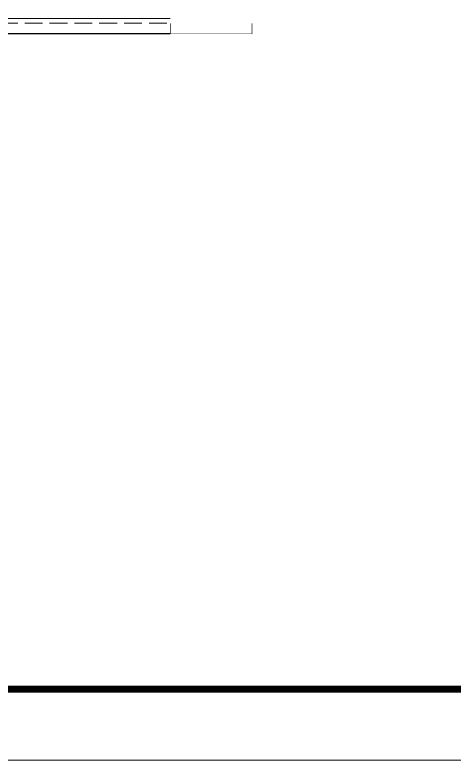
# Model space of a CAD drawing. Extents: x 5031545 to 5313844, y -886381 to -283477.
# Drawn here: x 5287607 to 5293794, y -826981 to -816475 of the extents above; entities that cross this region are included whole.
import ezdxf

# ---------------------------------------------------------------- set-up
doc = ezdxf.new("R2010")
doc.units = 0
doc.header["$LTSCALE"] = 1000
doc.header["$MEASUREMENT"] = 0
doc.linetypes.add('DASH', pattern=[0.35, 0.25, -0.1])
doc.layers.get('0').update_dxf_attribs({"linetype": 'CONTINUOUS'})
doc.layers.add('$RECOVER_210609100354-0', color=7, linetype='CONTINUOUS')
doc.layers.add('看线', color=185, linetype='CONTINUOUS')
for name, color, linetype, lineweight in [('图框', 147, 'CONTINUOUS', 20), ('平面-栏杆', 56, 'CONTINUOUS', 15), ('平面-看线', 252, 'CONTINUOUS', 15)]:
    doc.layers.add(name, color=color, linetype=linetype, lineweight=lineweight)

# ---------------------------------------------------------------- blocks, each defined once
blk = doc.blocks.new('A$C547B2CCF')
at = {"layer": '$RECOVER_210609100354-0', "color": 252, "const_width": 8}
blk.add_lwpolyline([(46300, 1900), (46300, 1750), (45150, 1750), (45150, 1900)], dxfattribs=at)
at = {"layer": '平面-栏杆', "color": 252}
blk.add_lwpolyline([(40650, 1967), (45150, 1967)], dxfattribs=at)
at = {"layer": '平面-看线', "color": 252, "linetype": 'DASH'}
blk.add_lwpolyline([(40650, 1900), (45150, 1900)], dxfattribs=at)
at = {"layer": '看线', "color": 252, "ltscale": 0.5}
blk.add_lwpolyline([(45150, 1750), (40650, 1750)], dxfattribs=at)

msp = doc.modelspace()

# ---------------------------------------------------------------- linework, layer by layer
at = {"layer": '图框'}
msp.add_lwpolyline([(5229743.6, -767581), (5313843.6, -767581), (5313843.6, -826981), (5229743.6, -826981)], close=True, dxfattribs=at)
msp.add_lwpolyline([(5229743.6, -767581), (5313843.6, -767581), (5313843.6, -826981), (5229743.6, -826981)], close=True, dxfattribs=at)
at = {"layer": '图框', "const_width": 100}
msp.add_lwpolyline([(5312843.6, -825981), (5312843.6, -768581), (5232243.6, -768581), (5232243.6, -825981)], close=True, dxfattribs=at)

# ---------------------------------------------------------------- block references
at = {"color": 2}
msp.add_blockref('A$C547B2CCF', (5244646.1, -818491.2), dxfattribs=at)

doc.saveas('drawing.dxf')
